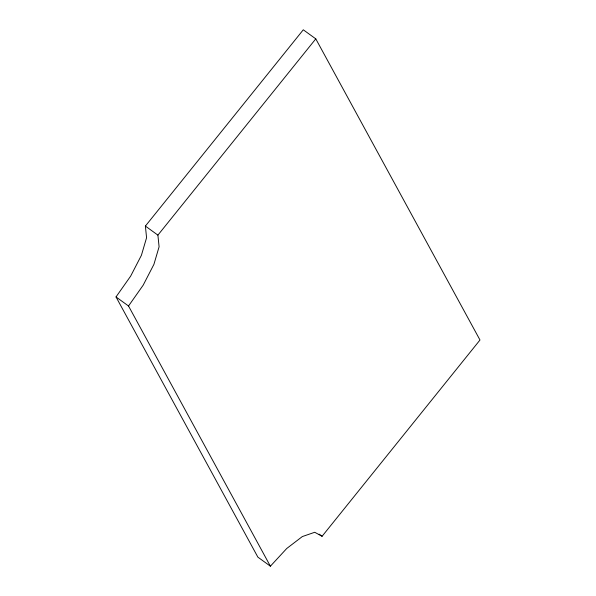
<?xml version="1.0" encoding="UTF-8"?>
<svg xmlns="http://www.w3.org/2000/svg" width="596" height="596" viewBox="0 0 596 596"><rect width="100%" height="100%" fill="white"/><g stroke="black" fill="none" stroke-linecap="round" stroke-linejoin="round"><path stroke-width="0.89" d="M116.011 296.935L130.673 276.09L141.408 255.304L146.571 237.737L145.387 226.07L303.282 29.8L315.791 38.859L479.989 340.011L322.093 536.281L314.733 532.28L302.328 536.564L286.758 548.476L270.39 566.2L257.882 557.141L116.011 296.935L128.527 305.994L270.39 566.2M128.527 305.994L143.189 285.149L153.917 264.363L159.087 246.804L157.903 235.129L315.791 38.859M145.387 226.07L157.903 235.129M319.151 534.15L322.093 536.281"/></g></svg>
